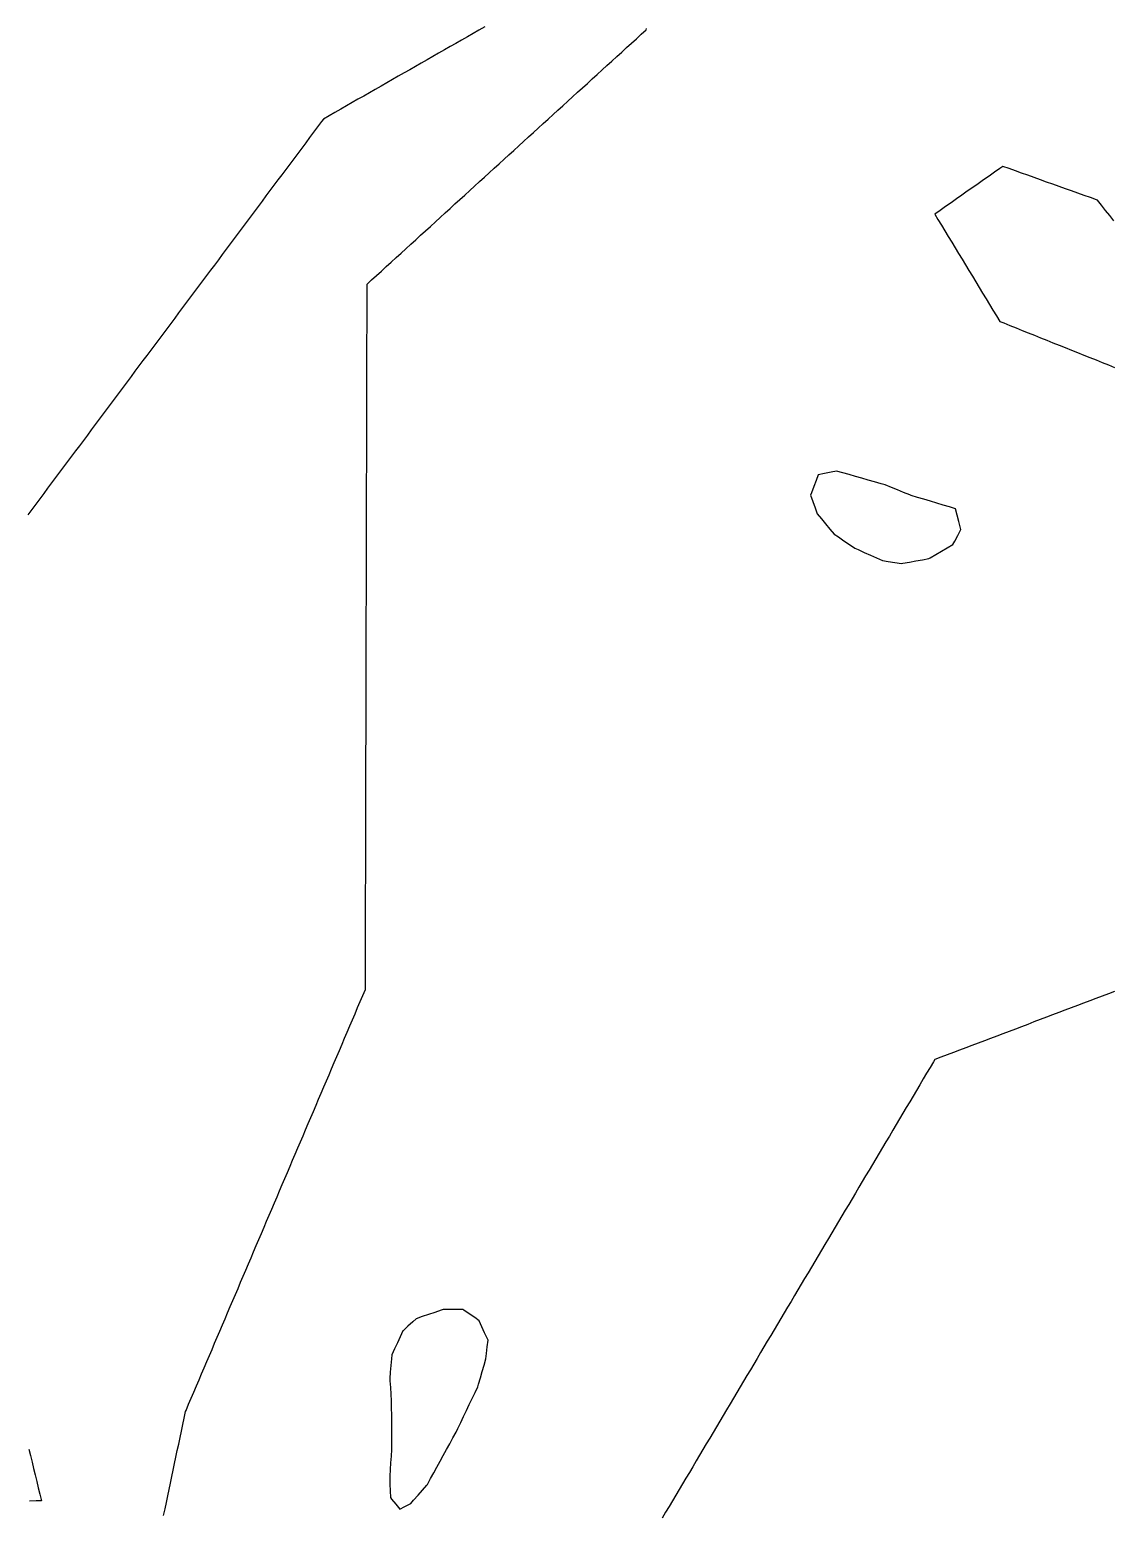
# Model space of a CAD drawing. Header units: millimetres. Extents: x 230 to 3347, y 514 to 5196.
# Drawn here: x 1211.8 to 1375.1, y 4174.1 to 4398.1 of the extents above; entities that cross this region are included whole.
import ezdxf

# ---------------------------------------------------------------- set-up
doc = ezdxf.new("R2010")
doc.units = ezdxf.units.MM
for name, color, linetype in [('ALL_ISLANDS', 7, 'Continuous'), ('OUTLINE_ISLAND_01', 7, 'Continuous'), ('OUTLINE_ISLAND_38', 7, 'Continuous'), ('OUTLINE_ISLAND_45', 7, 'Continuous')]:
    doc.layers.add(name, color=color, linetype=linetype)

msp = doc.modelspace()

# ---------------------------------------------------------------- linework, layer by layer
at = {"layer": 'ALL_ISLANDS'}
for points in [[(1280.3374, 4398.4768), (1279.4693, 4397.9804), (1278.6012, 4397.484), (1277.7331, 4396.9877), (1276.865, 4396.4913), (1275.9969, 4395.9949), (1275.1288, 4395.4986), (1274.2606, 4395.0022), (1273.3925, 4394.5058), (1272.5244, 4394.0095), (1271.6563, 4393.5131), (1270.7882, 4393.0167), (1269.9201, 4392.5203), (1269.052, 4392.024), (1268.1839, 4391.5276), (1267.3157, 4391.0312), (1266.4476, 4390.5349), (1265.5795, 4390.0385), (1264.7114, 4389.5421), (1263.8433, 4389.0458), (1262.9752, 4388.5494), (1262.1071, 4388.053), (1261.239, 4387.5567), (1260.3708, 4387.0603), (1259.5027, 4386.5639), (1258.6346, 4386.0676), (1257.7665, 4385.5712), (1256.8984, 4385.0748), (1256.0303, 4384.5785), (1255.7533, 4384.2077), (1255.1549, 4383.4065), (1254.5565, 4382.6053), (1253.9581, 4381.8041), (1253.3596, 4381.0029), (1252.7612, 4380.2017), (1252.1628, 4379.4006), (1251.5644, 4378.5994), (1250.966, 4377.7982), (1250.3675, 4376.997), (1249.7691, 4376.1958), (1249.1707, 4375.3946), (1248.5723, 4374.5935), (1247.9738, 4373.7923), (1247.3754, 4372.9911), (1246.777, 4372.1899), (1246.1786, 4371.3887), (1245.5802, 4370.5876), (1244.9817, 4369.7864), (1244.3833, 4368.9852), (1243.7849, 4368.184), (1243.1865, 4367.3828), (1242.5881, 4366.5816), (1241.9896, 4365.7805), (1241.3912, 4364.9793), (1240.7928, 4364.1781), (1240.1944, 4363.3769), (1239.596, 4362.5757), (1238.9975, 4361.7746), (1238.3991, 4360.9734), (1237.8007, 4360.1722), (1237.2023, 4359.371), (1236.6039, 4358.5698), (1236.0054, 4357.7686), (1235.407, 4356.9675), (1234.8086, 4356.1663), (1234.2102, 4355.3651), (1233.6117, 4354.5639), (1233.0133, 4353.7627), (1232.4149, 4352.9616), (1231.8165, 4352.1604), (1231.2181, 4351.3592), (1230.6196, 4350.558), (1230.0212, 4349.7568), (1229.4228, 4348.9556), (1228.8244, 4348.1545), (1228.226, 4347.3533), (1227.6275, 4346.5521), (1227.0291, 4345.7509), (1226.4307, 4344.9497), (1225.8323, 4344.1486), (1225.2339, 4343.3474), (1224.6354, 4342.5462), (1224.037, 4341.745), (1223.4386, 4340.9438), (1222.8402, 4340.1426), (1222.2417, 4339.3415), (1221.6433, 4338.5403), (1221.0449, 4337.7391), (1220.4465, 4336.9379), (1219.8481, 4336.1367), (1219.2496, 4335.3356), (1218.6512, 4334.5344), (1218.0528, 4333.7332), (1217.4544, 4332.932), (1216.856, 4332.1308), (1216.2575, 4331.3296), (1215.6591, 4330.5285), (1215.0607, 4329.7273), (1214.4623, 4328.9261), (1213.8639, 4328.1249), (1213.2654, 4327.3237), (1212.667, 4326.5226), (1212.0686, 4325.7214), (1211.4702, 4324.9202)], [(1231.9502, 4174.038), (1232.156, 4175.0166), (1232.3618, 4175.9952), (1232.5677, 4176.9738), (1232.7735, 4177.9524), (1232.9793, 4178.931), (1233.1852, 4179.9096), (1233.391, 4180.8882), (1233.5968, 4181.8667), (1233.8027, 4182.8453), (1234.0085, 4183.8239), (1234.2143, 4184.8025), (1234.4202, 4185.7811), (1234.626, 4186.7597), (1234.8318, 4187.7383), (1235.0377, 4188.7169), (1235.2435, 4189.6954), (1235.3228, 4189.8815), (1235.7146, 4190.8016), (1236.1065, 4191.7216), (1236.4984, 4192.6416), (1236.8902, 4193.5616), (1237.2821, 4194.4817), (1237.6739, 4195.4017), (1238.0658, 4196.3217), (1238.4576, 4197.2417), (1238.8495, 4198.1618), (1239.2414, 4199.0818), (1239.6332, 4200.0018), (1240.0251, 4200.9219), (1240.4169, 4201.8419), (1240.8088, 4202.7619), (1241.2007, 4203.6819), (1241.5925, 4204.602), (1241.9844, 4205.522), (1242.3762, 4206.442), (1242.7681, 4207.362), (1243.1599, 4208.2821), (1243.5518, 4209.2021), (1243.9437, 4210.1221), (1244.3355, 4211.0421), (1244.7274, 4211.9622), (1245.1192, 4212.8822), (1245.5111, 4213.8022), (1245.903, 4214.7222), (1246.2948, 4215.6423), (1246.6867, 4216.5623), (1247.0785, 4217.4823), (1247.4704, 4218.4023), (1247.8622, 4219.3224), (1248.2541, 4220.2424), (1248.646, 4221.1624), (1249.0378, 4222.0824), (1249.4297, 4223.0025), (1249.8215, 4223.9225), (1250.2134, 4224.8425), (1250.6053, 4225.7625), (1250.9971, 4226.6826), (1251.389, 4227.6026), (1251.7808, 4228.5226), (1252.1727, 4229.4426), (1252.5645, 4230.3627), (1252.9564, 4231.2827), (1253.3483, 4232.2027), (1253.7401, 4233.1227), (1254.132, 4234.0428), (1254.5238, 4234.9628), (1254.9157, 4235.8828), (1255.3076, 4236.8028), (1255.6994, 4237.7229), (1256.0913, 4238.6429), (1256.4831, 4239.5629), (1256.875, 4240.483), (1257.2668, 4241.403), (1257.6587, 4242.323), (1258.0506, 4243.243), (1258.4424, 4244.1631), (1258.8343, 4245.0831), (1259.2261, 4246.0031), (1259.618, 4246.9231), (1260.0099, 4247.8432), (1260.4017, 4248.7632), (1260.7936, 4249.6832), (1261.1854, 4250.6032), (1261.5773, 4251.5233), (1261.9691, 4252.4433), (1262.361, 4253.3633), (1262.3618, 4253.7058), (1262.3643, 4254.7058), (1262.3667, 4255.7058), (1262.3691, 4256.7058), (1262.3715, 4257.7058), (1262.3739, 4258.7058), (1262.3764, 4259.7058), (1262.3788, 4260.7058), (1262.3812, 4261.7058), (1262.3836, 4262.7058), (1262.386, 4263.7058), (1262.3885, 4264.7058), (1262.3909, 4265.7058), (1262.3933, 4266.7058), (1262.3957, 4267.7058), (1262.3981, 4268.7058), (1262.4006, 4269.7058), (1262.403, 4270.7058), (1262.4054, 4271.7058), (1262.4078, 4272.7058), (1262.4102, 4273.7058), (1262.4127, 4274.7058), (1262.4151, 4275.7058), (1262.4175, 4276.7058), (1262.4199, 4277.7058), (1262.4224, 4278.7058), (1262.4248, 4279.7058), (1262.4272, 4280.7058), (1262.4296, 4281.7058), (1262.432, 4282.7058), (1262.4345, 4283.7058), (1262.4369, 4284.7057), (1262.4393, 4285.7057), (1262.4417, 4286.7057), (1262.4441, 4287.7057), (1262.4466, 4288.7057), (1262.449, 4289.7057), (1262.4514, 4290.7057), (1262.4538, 4291.7057), (1262.4562, 4292.7057), (1262.4587, 4293.7057), (1262.4611, 4294.7057), (1262.4635, 4295.7057), (1262.4659, 4296.7057), (1262.4683, 4297.7057), (1262.4708, 4298.7057), (1262.4732, 4299.7057), (1262.4756, 4300.7057), (1262.478, 4301.7057), (1262.4805, 4302.7057), (1262.4829, 4303.7057), (1262.4853, 4304.7057), (1262.4877, 4305.7057), (1262.4901, 4306.7057), (1262.4926, 4307.7057), (1262.495, 4308.7057), (1262.4974, 4309.7057), (1262.4998, 4310.7057), (1262.5022, 4311.7057), (1262.5047, 4312.7057), (1262.5071, 4313.7057), (1262.5095, 4314.7057), (1262.5119, 4315.7057), (1262.5143, 4316.7057), (1262.5168, 4317.7057), (1262.5192, 4318.7056), (1262.5216, 4319.7056), (1262.524, 4320.7056), (1262.5264, 4321.7056), (1262.5289, 4322.7056), (1262.5313, 4323.7056), (1262.5337, 4324.7056), (1262.5361, 4325.7056), (1262.5386, 4326.7056), (1262.541, 4327.7056), (1262.5434, 4328.7056), (1262.5458, 4329.7056), (1262.5482, 4330.7056), (1262.5507, 4331.7056), (1262.5531, 4332.7056), (1262.5555, 4333.7056), (1262.5579, 4334.7056), (1262.5603, 4335.7056), (1262.5628, 4336.7056), (1262.5652, 4337.7056), (1262.5676, 4338.7056), (1262.57, 4339.7056), (1262.5724, 4340.7056), (1262.5749, 4341.7056), (1262.5773, 4342.7056), (1262.5797, 4343.7056), (1262.5821, 4344.7056), (1262.5845, 4345.7056), (1262.587, 4346.7056), (1262.5894, 4347.7056), (1262.5918, 4348.7056), (1262.5942, 4349.7056), (1262.5966, 4350.7056), (1262.5991, 4351.7056), (1262.6015, 4352.7055), (1262.6039, 4353.7055), (1262.6063, 4354.7055), (1262.6088, 4355.7055), (1262.6112, 4356.7055), (1262.6136, 4357.7055), (1262.616, 4358.7055), (1262.6184, 4359.7055), (1263.2964, 4360.3234), (1264.0355, 4360.997), (1264.7746, 4361.6706), (1265.5137, 4362.3442), (1266.2528, 4363.0178), (1266.9919, 4363.6914), (1267.731, 4364.3651), (1268.4701, 4365.0387), (1269.2092, 4365.7123), (1269.9483, 4366.3859), (1270.6874, 4367.0595), (1271.4265, 4367.7331), (1272.1656, 4368.4067), (1272.9046, 4369.0803), (1273.6437, 4369.7539), (1274.3828, 4370.4275), (1275.1219, 4371.1011), (1275.861, 4371.7747), (1276.6001, 4372.4483), (1277.3392, 4373.1219), (1278.0783, 4373.7955), (1278.8174, 4374.4691), (1279.5565, 4375.1427), (1280.2956, 4375.8163), (1281.0347, 4376.4899), (1281.7738, 4377.1635), (1282.5129, 4377.8371), (1283.252, 4378.5107), (1283.9911, 4379.1843), (1284.7302, 4379.8579), (1285.4692, 4380.5315), (1286.2083, 4381.2051), (1286.9474, 4381.8787), (1287.6865, 4382.5523), (1288.4256, 4383.2259), (1289.1647, 4383.8995), (1289.9038, 4384.5731), (1290.6429, 4385.2467), (1291.382, 4385.9203), (1292.1211, 4386.5939), (1292.8602, 4387.2675), (1293.5993, 4387.9411), (1294.3384, 4388.6147), (1295.0775, 4389.2883), (1295.8166, 4389.9619), (1296.5557, 4390.6355), (1297.2947, 4391.3091), (1298.0338, 4391.9827), (1298.7729, 4392.6563), (1299.512, 4393.3299), (1300.2511, 4394.0035), (1300.9902, 4394.6772), (1301.7293, 4395.3508), (1302.4684, 4396.0244), (1303.2075, 4396.698), (1303.9466, 4397.3716), (1304.6857, 4398.0452), (1304.7451, 4398.2281)], [(1375.1922, 4369.247), (1374.5664, 4370.0269), (1373.9405, 4370.8069), (1373.3146, 4371.5868), (1372.6887, 4372.3667), (1372.5815, 4372.4049), (1371.6396, 4372.7406), (1370.6976, 4373.0764), (1369.7556, 4373.4121), (1368.8137, 4373.7478), (1367.8717, 4374.0835), (1366.9298, 4374.4193), (1365.9878, 4374.755), (1365.0458, 4375.0907), (1364.1039, 4375.4264), (1363.1619, 4375.7621), (1362.22, 4376.0979), (1361.278, 4376.4336), (1360.336, 4376.7693), (1359.3941, 4377.105), (1358.4521, 4377.4408), (1358.0046, 4377.1274), (1357.1855, 4376.5538), (1356.3663, 4375.9803), (1355.5472, 4375.4067), (1354.728, 4374.8331), (1353.9089, 4374.2595), (1353.0897, 4373.6859), (1352.2706, 4373.1124), (1351.4514, 4372.5388), (1350.6323, 4371.9652), (1349.8131, 4371.3916), (1348.994, 4370.8181), (1348.1748, 4370.2445), (1348.6556, 4369.4524), (1349.1745, 4368.5976), (1349.6934, 4367.7428), (1350.2123, 4366.888), (1350.7312, 4366.0331), (1351.2501, 4365.1783), (1351.769, 4364.3235), (1352.2879, 4363.4686), (1352.8068, 4362.6138), (1353.3257, 4361.759), (1353.8447, 4360.9041), (1354.3636, 4360.0493), (1354.8825, 4359.1945), (1355.4014, 4358.3396), (1355.9203, 4357.4848), (1356.4392, 4356.63), (1356.9581, 4355.7751), (1357.477, 4354.9203), (1357.9959, 4354.0655), (1358.5723, 4353.8346), (1359.5007, 4353.4629), (1360.429, 4353.0911), (1361.3573, 4352.7193), (1362.2856, 4352.3476), (1363.214, 4351.9758), (1364.1423, 4351.6041), (1365.0706, 4351.2323), (1365.9989, 4350.8605), (1366.9273, 4350.4888), (1367.8556, 4350.117), (1368.7839, 4349.7452), (1369.7123, 4349.3735), (1370.6406, 4349.0017), (1371.5689, 4348.6299), (1372.4972, 4348.2582), (1373.4256, 4347.8864), (1374.3539, 4347.5146), (1375.2822, 4347.1429)], [(1375.2896, 4253.0578), (1374.3548, 4252.7028), (1373.4199, 4252.3477), (1372.485, 4251.9927), (1371.5502, 4251.6377), (1370.6153, 4251.2827), (1369.6805, 4250.9276), (1368.7456, 4250.5726), (1367.8108, 4250.2176), (1366.8759, 4249.8626), (1365.941, 4249.5076), (1365.0062, 4249.1525), (1364.0713, 4248.7975), (1363.1365, 4248.4425), (1362.2016, 4248.0875), (1361.2668, 4247.7324), (1360.3319, 4247.3774), (1359.397, 4247.0224), (1358.4622, 4246.6674), (1357.5273, 4246.3124), (1356.5925, 4245.9573), (1355.6576, 4245.6023), (1354.7227, 4245.2473), (1353.7879, 4244.8923), (1352.853, 4244.5372), (1351.9182, 4244.1822), (1350.9833, 4243.8272), (1350.0485, 4243.4722), (1349.1136, 4243.1172), (1348.1787, 4242.7621), (1347.9783, 4242.4249), (1347.4674, 4241.5653), (1346.9565, 4240.7056), (1346.4455, 4239.846), (1345.9346, 4238.9864), (1345.4237, 4238.1268), (1344.9128, 4237.2671), (1344.4019, 4236.4075), (1343.8909, 4235.5479), (1343.38, 4234.6883), (1342.8691, 4233.8286), (1342.3582, 4232.969), (1341.8473, 4232.1094), (1341.3363, 4231.2497), (1340.8254, 4230.3901), (1340.3145, 4229.5305), (1339.8036, 4228.6709), (1339.2926, 4227.8112), (1338.7817, 4226.9516), (1338.2708, 4226.092), (1337.7599, 4225.2323), (1337.249, 4224.3727), (1336.738, 4223.5131), (1336.2271, 4222.6535), (1335.7162, 4221.7938), (1335.2053, 4220.9342), (1334.6944, 4220.0746), (1334.1834, 4219.215), (1333.6725, 4218.3553), (1333.1616, 4217.4957), (1332.6507, 4216.6361), (1332.1398, 4215.7764), (1331.6288, 4214.9168), (1331.1179, 4214.0572), (1330.607, 4213.1976), (1330.0961, 4212.3379), (1329.5852, 4211.4783), (1329.0742, 4210.6187), (1328.5633, 4209.7591), (1328.0524, 4208.8994), (1327.5415, 4208.0398), (1327.0305, 4207.1802), (1326.5196, 4206.3205), (1326.0087, 4205.4609), (1325.4978, 4204.6013), (1324.9869, 4203.7417), (1324.4759, 4202.882), (1323.965, 4202.0224), (1323.4541, 4201.1628), (1322.9432, 4200.3031), (1322.4323, 4199.4435), (1321.9213, 4198.5839), (1321.4104, 4197.7243), (1320.8995, 4196.8646), (1320.3886, 4196.005), (1319.8777, 4195.1454), (1319.3667, 4194.2858), (1318.8558, 4193.4261), (1318.3449, 4192.5665), (1317.834, 4191.7069), (1317.323, 4190.8472), (1316.8121, 4189.9876), (1316.3012, 4189.128), (1315.7903, 4188.2684), (1315.2794, 4187.4087), (1314.7684, 4186.5491), (1314.2575, 4185.6895), (1313.7466, 4184.8298), (1313.2357, 4183.9702), (1312.7248, 4183.1106), (1312.2138, 4182.251), (1311.7029, 4181.3913), (1311.192, 4180.5317), (1310.6811, 4179.6721), (1310.1702, 4178.8125), (1309.6592, 4177.9528), (1309.1483, 4177.0932), (1308.6374, 4176.2336), (1308.1265, 4175.3739), (1307.6155, 4174.5143), (1307.1046, 4173.6547)], [(1211.6522, 4184.031), (1211.8856, 4183.0586), (1212.1189, 4182.0862), (1212.3522, 4181.1138), (1212.5855, 4180.1414), (1212.8189, 4179.169), (1213.0522, 4178.1966), (1213.2855, 4177.2242), (1213.5189, 4176.2518), (1212.7465, 4176.2248), (1211.7471, 4176.1899)]]:
    msp.add_lwpolyline(points, dxfattribs=at)
for points in [[(1329.4701, 4327.8745), (1329.8029, 4326.9315), (1330.1357, 4325.9885), (1330.4685, 4325.0455), (1331.0928, 4324.3006), (1331.7351, 4323.5342), (1332.3774, 4322.7677), (1333.0197, 4322.0013), (1333.6612, 4321.5698), (1334.491, 4321.0117), (1335.3207, 4320.4536), (1336.1505, 4319.8955), (1336.6501, 4319.6678), (1337.5601, 4319.2531), (1338.47, 4318.8383), (1339.38, 4318.4236), (1340.2899, 4318.0089), (1341.172, 4317.8754), (1342.1608, 4317.7258), (1343.1495, 4317.5762), (1343.3714, 4317.6161), (1344.3556, 4317.7928), (1345.3399, 4317.9696), (1346.3241, 4318.1464), (1347.3084, 4318.3232), (1347.4646, 4318.4142), (1348.3287, 4318.9176), (1349.1928, 4319.4209), (1350.0569, 4319.9242), (1350.921, 4320.4276), (1351.1829, 4320.9163), (1351.6554, 4321.7976), (1352.1278, 4322.679), (1352.065, 4322.9219), (1351.8148, 4323.8901), (1351.5646, 4324.8583), (1351.3143, 4325.8265), (1350.3883, 4326.1038), (1349.4304, 4326.3907), (1348.4724, 4326.6776), (1347.5145, 4326.9645), (1346.5565, 4327.2513), (1345.5985, 4327.5382), (1344.6406, 4327.8251), (1344.4155, 4327.9167), (1343.4891, 4328.2933), (1342.5627, 4328.6699), (1341.6364, 4329.0466), (1340.71, 4329.4232), (1340.0825, 4329.6017), (1339.1207, 4329.8754), (1338.1588, 4330.149), (1337.197, 4330.4226), (1336.2351, 4330.6962), (1335.2733, 4330.9699), (1334.3115, 4331.2435), (1333.3496, 4331.5171), (1332.5593, 4331.3467), (1331.5818, 4331.1359), (1330.6043, 4330.9251), (1330.3008, 4330.1089), (1329.9523, 4329.1716), (1329.6038, 4328.2343)], [(1277.0639, 4205.0894), (1276.0639, 4205.0894), (1275.0639, 4205.0894), (1274.0639, 4205.0894), (1273.7758, 4204.9902), (1272.8303, 4204.6646), (1271.8848, 4204.3391), (1270.9393, 4204.0135), (1269.9937, 4203.6879), (1269.5075, 4203.24), (1268.7721, 4202.5624), (1268.0366, 4201.8848), (1268.0247, 4201.8595), (1267.5989, 4200.9546), (1267.1732, 4200.0498), (1266.7474, 4199.145), (1266.3216, 4198.2401), (1266.2741, 4197.6546), (1266.1933, 4196.6579), (1266.1124, 4195.6612), (1266.0316, 4194.6645), (1266.0543, 4194.3283), (1266.1215, 4193.3305), (1266.1888, 4192.3328), (1266.256, 4191.3351), (1266.2571, 4191.196), (1266.2644, 4190.196), (1266.2717, 4189.196), (1266.279, 4188.1961), (1266.2863, 4187.1961), (1266.2936, 4186.1961), (1266.301, 4185.1962), (1266.3083, 4184.1962), (1266.2933, 4183.9713), (1266.2271, 4182.9735), (1266.1608, 4181.9756), (1266.0946, 4180.9778), (1266.0283, 4179.98), (1266.0355, 4179.7394), (1266.0653, 4178.7399), (1266.095, 4177.7403), (1266.1248, 4176.7408), (1266.3076, 4176.5159), (1266.9384, 4175.7399), (1267.5691, 4174.964), (1268.322, 4175.3788), (1269.1978, 4175.8615), (1269.6296, 4176.346), (1270.2949, 4177.0925), (1270.9602, 4177.8391), (1271.6255, 4178.5857), (1271.6964, 4178.7147), (1272.1782, 4179.5909), (1272.66, 4180.4672), (1273.1419, 4181.3435), (1273.6237, 4182.2197), (1274.1055, 4183.096), (1274.5873, 4183.9723), (1275.0692, 4184.8485), (1275.551, 4185.7248), (1276.0328, 4186.6011), (1276.2936, 4187.1448), (1276.7261, 4188.0465), (1277.1586, 4188.9481), (1277.5911, 4189.8498), (1278.0235, 4190.7514), (1278.456, 4191.6531), (1278.8885, 4192.5547), (1279.321, 4193.4564), (1279.4297, 4193.8341), (1279.7065, 4194.795), (1279.9833, 4195.756), (1280.2601, 4196.7169), (1280.5368, 4197.6778), (1280.6247, 4198.4763), (1280.734, 4199.4703), (1280.8433, 4200.4644), (1280.746, 4200.6766), (1280.3291, 4201.5856), (1279.9122, 4202.4946), (1279.4953, 4203.4035), (1278.8309, 4203.8642), (1278.0091, 4204.434), (1277.1873, 4205.0038)]]:
    msp.add_lwpolyline(points, close=True, dxfattribs=at)
at = {"layer": 'OUTLINE_ISLAND_01'}
for points in [[(1280.3374, 4398.4768), (1279.4693, 4397.9804), (1278.6012, 4397.484), (1277.7331, 4396.9877), (1276.865, 4396.4913), (1275.9969, 4395.9949), (1275.1288, 4395.4986), (1274.2606, 4395.0022), (1273.3925, 4394.5058), (1272.5244, 4394.0095), (1271.6563, 4393.5131), (1270.7882, 4393.0167), (1269.9201, 4392.5203), (1269.052, 4392.024), (1268.1839, 4391.5276), (1267.3157, 4391.0312), (1266.4476, 4390.5349), (1265.5795, 4390.0385), (1264.7114, 4389.5421), (1263.8433, 4389.0458), (1262.9752, 4388.5494), (1262.1071, 4388.053), (1261.239, 4387.5567), (1260.3708, 4387.0603), (1259.5027, 4386.5639), (1258.6346, 4386.0676), (1257.7665, 4385.5712), (1256.8984, 4385.0748), (1256.0303, 4384.5785), (1255.7533, 4384.2077), (1255.1549, 4383.4065), (1254.5565, 4382.6053), (1253.9581, 4381.8041), (1253.3596, 4381.0029), (1252.7612, 4380.2017), (1252.1628, 4379.4006), (1251.5644, 4378.5994), (1250.966, 4377.7982), (1250.3675, 4376.997), (1249.7691, 4376.1958), (1249.1707, 4375.3946), (1248.5723, 4374.5935), (1247.9738, 4373.7923), (1247.3754, 4372.9911), (1246.777, 4372.1899), (1246.1786, 4371.3887), (1245.5802, 4370.5876), (1244.9817, 4369.7864), (1244.3833, 4368.9852), (1243.7849, 4368.184), (1243.1865, 4367.3828), (1242.5881, 4366.5816), (1241.9896, 4365.7805), (1241.3912, 4364.9793), (1240.7928, 4364.1781), (1240.1944, 4363.3769), (1239.596, 4362.5757), (1238.9975, 4361.7746), (1238.3991, 4360.9734), (1237.8007, 4360.1722), (1237.2023, 4359.371), (1236.6039, 4358.5698), (1236.0054, 4357.7686), (1235.407, 4356.9675), (1234.8086, 4356.1663), (1234.2102, 4355.3651), (1233.6117, 4354.5639), (1233.0133, 4353.7627), (1232.4149, 4352.9616), (1231.8165, 4352.1604), (1231.2181, 4351.3592), (1230.6196, 4350.558), (1230.0212, 4349.7568), (1229.4228, 4348.9556), (1228.8244, 4348.1545), (1228.226, 4347.3533), (1227.6275, 4346.5521), (1227.0291, 4345.7509), (1226.4307, 4344.9497), (1225.8323, 4344.1486), (1225.2339, 4343.3474), (1224.6354, 4342.5462), (1224.037, 4341.745), (1223.4386, 4340.9438), (1222.8402, 4340.1426), (1222.2417, 4339.3415), (1221.6433, 4338.5403), (1221.0449, 4337.7391), (1220.4465, 4336.9379), (1219.8481, 4336.1367), (1219.2496, 4335.3356), (1218.6512, 4334.5344), (1218.0528, 4333.7332), (1217.4544, 4332.932), (1216.856, 4332.1308), (1216.2575, 4331.3296), (1215.6591, 4330.5285), (1215.0607, 4329.7273), (1214.4623, 4328.9261), (1213.8639, 4328.1249), (1213.2654, 4327.3237), (1212.667, 4326.5226), (1212.0686, 4325.7214), (1211.4702, 4324.9202)], [(1231.9502, 4174.038), (1232.156, 4175.0166), (1232.3618, 4175.9952), (1232.5677, 4176.9738), (1232.7735, 4177.9524), (1232.9793, 4178.931), (1233.1852, 4179.9096), (1233.391, 4180.8882), (1233.5968, 4181.8667), (1233.8027, 4182.8453), (1234.0085, 4183.8239), (1234.2143, 4184.8025), (1234.4202, 4185.7811), (1234.626, 4186.7597), (1234.8318, 4187.7383), (1235.0377, 4188.7169), (1235.2435, 4189.6954), (1235.3228, 4189.8815), (1235.7146, 4190.8016), (1236.1065, 4191.7216), (1236.4984, 4192.6416), (1236.8902, 4193.5616), (1237.2821, 4194.4817), (1237.6739, 4195.4017), (1238.0658, 4196.3217), (1238.4576, 4197.2417), (1238.8495, 4198.1618), (1239.2414, 4199.0818), (1239.6332, 4200.0018), (1240.0251, 4200.9219), (1240.4169, 4201.8419), (1240.8088, 4202.7619), (1241.2007, 4203.6819), (1241.5925, 4204.602), (1241.9844, 4205.522), (1242.3762, 4206.442), (1242.7681, 4207.362), (1243.1599, 4208.2821), (1243.5518, 4209.2021), (1243.9437, 4210.1221), (1244.3355, 4211.0421), (1244.7274, 4211.9622), (1245.1192, 4212.8822), (1245.5111, 4213.8022), (1245.903, 4214.7222), (1246.2948, 4215.6423), (1246.6867, 4216.5623), (1247.0785, 4217.4823), (1247.4704, 4218.4023), (1247.8622, 4219.3224), (1248.2541, 4220.2424), (1248.646, 4221.1624), (1249.0378, 4222.0824), (1249.4297, 4223.0025), (1249.8215, 4223.9225), (1250.2134, 4224.8425), (1250.6053, 4225.7625), (1250.9971, 4226.6826), (1251.389, 4227.6026), (1251.7808, 4228.5226), (1252.1727, 4229.4426), (1252.5645, 4230.3627), (1252.9564, 4231.2827), (1253.3483, 4232.2027), (1253.7401, 4233.1227), (1254.132, 4234.0428), (1254.5238, 4234.9628), (1254.9157, 4235.8828), (1255.3076, 4236.8028), (1255.6994, 4237.7229), (1256.0913, 4238.6429), (1256.4831, 4239.5629), (1256.875, 4240.483), (1257.2668, 4241.403), (1257.6587, 4242.323), (1258.0506, 4243.243), (1258.4424, 4244.1631), (1258.8343, 4245.0831), (1259.2261, 4246.0031), (1259.618, 4246.9231), (1260.0099, 4247.8432), (1260.4017, 4248.7632), (1260.7936, 4249.6832), (1261.1854, 4250.6032), (1261.5773, 4251.5233), (1261.9691, 4252.4433), (1262.361, 4253.3633), (1262.3618, 4253.7058), (1262.3643, 4254.7058), (1262.3667, 4255.7058), (1262.3691, 4256.7058), (1262.3715, 4257.7058), (1262.3739, 4258.7058), (1262.3764, 4259.7058), (1262.3788, 4260.7058), (1262.3812, 4261.7058), (1262.3836, 4262.7058), (1262.386, 4263.7058), (1262.3885, 4264.7058), (1262.3909, 4265.7058), (1262.3933, 4266.7058), (1262.3957, 4267.7058), (1262.3981, 4268.7058), (1262.4006, 4269.7058), (1262.403, 4270.7058), (1262.4054, 4271.7058), (1262.4078, 4272.7058), (1262.4102, 4273.7058), (1262.4127, 4274.7058), (1262.4151, 4275.7058), (1262.4175, 4276.7058), (1262.4199, 4277.7058), (1262.4224, 4278.7058), (1262.4248, 4279.7058), (1262.4272, 4280.7058), (1262.4296, 4281.7058), (1262.432, 4282.7058), (1262.4345, 4283.7058), (1262.4369, 4284.7057), (1262.4393, 4285.7057), (1262.4417, 4286.7057), (1262.4441, 4287.7057), (1262.4466, 4288.7057), (1262.449, 4289.7057), (1262.4514, 4290.7057), (1262.4538, 4291.7057), (1262.4562, 4292.7057), (1262.4587, 4293.7057), (1262.4611, 4294.7057), (1262.4635, 4295.7057), (1262.4659, 4296.7057), (1262.4683, 4297.7057), (1262.4708, 4298.7057), (1262.4732, 4299.7057), (1262.4756, 4300.7057), (1262.478, 4301.7057), (1262.4805, 4302.7057), (1262.4829, 4303.7057), (1262.4853, 4304.7057), (1262.4877, 4305.7057), (1262.4901, 4306.7057), (1262.4926, 4307.7057), (1262.495, 4308.7057), (1262.4974, 4309.7057), (1262.4998, 4310.7057), (1262.5022, 4311.7057), (1262.5047, 4312.7057), (1262.5071, 4313.7057), (1262.5095, 4314.7057), (1262.5119, 4315.7057), (1262.5143, 4316.7057), (1262.5168, 4317.7057), (1262.5192, 4318.7056), (1262.5216, 4319.7056), (1262.524, 4320.7056), (1262.5264, 4321.7056), (1262.5289, 4322.7056), (1262.5313, 4323.7056), (1262.5337, 4324.7056), (1262.5361, 4325.7056), (1262.5386, 4326.7056), (1262.541, 4327.7056), (1262.5434, 4328.7056), (1262.5458, 4329.7056), (1262.5482, 4330.7056), (1262.5507, 4331.7056), (1262.5531, 4332.7056), (1262.5555, 4333.7056), (1262.5579, 4334.7056), (1262.5603, 4335.7056), (1262.5628, 4336.7056), (1262.5652, 4337.7056), (1262.5676, 4338.7056), (1262.57, 4339.7056), (1262.5724, 4340.7056), (1262.5749, 4341.7056), (1262.5773, 4342.7056), (1262.5797, 4343.7056), (1262.5821, 4344.7056), (1262.5845, 4345.7056), (1262.587, 4346.7056), (1262.5894, 4347.7056), (1262.5918, 4348.7056), (1262.5942, 4349.7056), (1262.5966, 4350.7056), (1262.5991, 4351.7056), (1262.6015, 4352.7055), (1262.6039, 4353.7055), (1262.6063, 4354.7055), (1262.6088, 4355.7055), (1262.6112, 4356.7055), (1262.6136, 4357.7055), (1262.616, 4358.7055), (1262.6184, 4359.7055), (1263.2964, 4360.3234), (1264.0355, 4360.997), (1264.7746, 4361.6706), (1265.5137, 4362.3442), (1266.2528, 4363.0178), (1266.9919, 4363.6914), (1267.731, 4364.3651), (1268.4701, 4365.0387), (1269.2092, 4365.7123), (1269.9483, 4366.3859), (1270.6874, 4367.0595), (1271.4265, 4367.7331), (1272.1656, 4368.4067), (1272.9046, 4369.0803), (1273.6437, 4369.7539), (1274.3828, 4370.4275), (1275.1219, 4371.1011), (1275.861, 4371.7747), (1276.6001, 4372.4483), (1277.3392, 4373.1219), (1278.0783, 4373.7955), (1278.8174, 4374.4691), (1279.5565, 4375.1427), (1280.2956, 4375.8163), (1281.0347, 4376.4899), (1281.7738, 4377.1635), (1282.5129, 4377.8371), (1283.252, 4378.5107), (1283.9911, 4379.1843), (1284.7302, 4379.8579), (1285.4692, 4380.5315), (1286.2083, 4381.2051), (1286.9474, 4381.8787), (1287.6865, 4382.5523), (1288.4256, 4383.2259), (1289.1647, 4383.8995), (1289.9038, 4384.5731), (1290.6429, 4385.2467), (1291.382, 4385.9203), (1292.1211, 4386.5939), (1292.8602, 4387.2675), (1293.5993, 4387.9411), (1294.3384, 4388.6147), (1295.0775, 4389.2883), (1295.8166, 4389.9619), (1296.5557, 4390.6355), (1297.2947, 4391.3091), (1298.0338, 4391.9827), (1298.7729, 4392.6563), (1299.512, 4393.3299), (1300.2511, 4394.0035), (1300.9902, 4394.6772), (1301.7293, 4395.3508), (1302.4684, 4396.0244), (1303.2075, 4396.698), (1303.9466, 4397.3716), (1304.6857, 4398.0452), (1304.7451, 4398.2281)], [(1375.1922, 4369.247), (1374.5664, 4370.0269), (1373.9405, 4370.8069), (1373.3146, 4371.5868), (1372.6887, 4372.3667), (1372.5815, 4372.4049), (1371.6396, 4372.7406), (1370.6976, 4373.0764), (1369.7556, 4373.4121), (1368.8137, 4373.7478), (1367.8717, 4374.0835), (1366.9298, 4374.4193), (1365.9878, 4374.755), (1365.0458, 4375.0907), (1364.1039, 4375.4264), (1363.1619, 4375.7621), (1362.22, 4376.0979), (1361.278, 4376.4336), (1360.336, 4376.7693), (1359.3941, 4377.105), (1358.4521, 4377.4408), (1358.0046, 4377.1274), (1357.1855, 4376.5538), (1356.3663, 4375.9803), (1355.5472, 4375.4067), (1354.728, 4374.8331), (1353.9089, 4374.2595), (1353.0897, 4373.6859), (1352.2706, 4373.1124), (1351.4514, 4372.5388), (1350.6323, 4371.9652), (1349.8131, 4371.3916), (1348.994, 4370.8181), (1348.1748, 4370.2445), (1348.6556, 4369.4524), (1349.1745, 4368.5976), (1349.6934, 4367.7428), (1350.2123, 4366.888), (1350.7312, 4366.0331), (1351.2501, 4365.1783), (1351.769, 4364.3235), (1352.2879, 4363.4686), (1352.8068, 4362.6138), (1353.3257, 4361.759), (1353.8447, 4360.9041), (1354.3636, 4360.0493), (1354.8825, 4359.1945), (1355.4014, 4358.3396), (1355.9203, 4357.4848), (1356.4392, 4356.63), (1356.9581, 4355.7751), (1357.477, 4354.9203), (1357.9959, 4354.0655), (1358.5723, 4353.8346), (1359.5007, 4353.4629), (1360.429, 4353.0911), (1361.3573, 4352.7193), (1362.2856, 4352.3476), (1363.214, 4351.9758), (1364.1423, 4351.6041), (1365.0706, 4351.2323), (1365.9989, 4350.8605), (1366.9273, 4350.4888), (1367.8556, 4350.117), (1368.7839, 4349.7452), (1369.7123, 4349.3735), (1370.6406, 4349.0017), (1371.5689, 4348.6299), (1372.4972, 4348.2582), (1373.4256, 4347.8864), (1374.3539, 4347.5146), (1375.2822, 4347.1429)], [(1375.2896, 4253.0578), (1374.3548, 4252.7028), (1373.4199, 4252.3477), (1372.485, 4251.9927), (1371.5502, 4251.6377), (1370.6153, 4251.2827), (1369.6805, 4250.9276), (1368.7456, 4250.5726), (1367.8108, 4250.2176), (1366.8759, 4249.8626), (1365.941, 4249.5076), (1365.0062, 4249.1525), (1364.0713, 4248.7975), (1363.1365, 4248.4425), (1362.2016, 4248.0875), (1361.2668, 4247.7324), (1360.3319, 4247.3774), (1359.397, 4247.0224), (1358.4622, 4246.6674), (1357.5273, 4246.3124), (1356.5925, 4245.9573), (1355.6576, 4245.6023), (1354.7227, 4245.2473), (1353.7879, 4244.8923), (1352.853, 4244.5372), (1351.9182, 4244.1822), (1350.9833, 4243.8272), (1350.0485, 4243.4722), (1349.1136, 4243.1172), (1348.1787, 4242.7621), (1347.9783, 4242.4249), (1347.4674, 4241.5653), (1346.9565, 4240.7056), (1346.4455, 4239.846), (1345.9346, 4238.9864), (1345.4237, 4238.1268), (1344.9128, 4237.2671), (1344.4019, 4236.4075), (1343.8909, 4235.5479), (1343.38, 4234.6883), (1342.8691, 4233.8286), (1342.3582, 4232.969), (1341.8473, 4232.1094), (1341.3363, 4231.2497), (1340.8254, 4230.3901), (1340.3145, 4229.5305), (1339.8036, 4228.6709), (1339.2926, 4227.8112), (1338.7817, 4226.9516), (1338.2708, 4226.092), (1337.7599, 4225.2323), (1337.249, 4224.3727), (1336.738, 4223.5131), (1336.2271, 4222.6535), (1335.7162, 4221.7938), (1335.2053, 4220.9342), (1334.6944, 4220.0746), (1334.1834, 4219.215), (1333.6725, 4218.3553), (1333.1616, 4217.4957), (1332.6507, 4216.6361), (1332.1398, 4215.7764), (1331.6288, 4214.9168), (1331.1179, 4214.0572), (1330.607, 4213.1976), (1330.0961, 4212.3379), (1329.5852, 4211.4783), (1329.0742, 4210.6187), (1328.5633, 4209.7591), (1328.0524, 4208.8994), (1327.5415, 4208.0398), (1327.0305, 4207.1802), (1326.5196, 4206.3205), (1326.0087, 4205.4609), (1325.4978, 4204.6013), (1324.9869, 4203.7417), (1324.4759, 4202.882), (1323.965, 4202.0224), (1323.4541, 4201.1628), (1322.9432, 4200.3031), (1322.4323, 4199.4435), (1321.9213, 4198.5839), (1321.4104, 4197.7243), (1320.8995, 4196.8646), (1320.3886, 4196.005), (1319.8777, 4195.1454), (1319.3667, 4194.2858), (1318.8558, 4193.4261), (1318.3449, 4192.5665), (1317.834, 4191.7069), (1317.323, 4190.8472), (1316.8121, 4189.9876), (1316.3012, 4189.128), (1315.7903, 4188.2684), (1315.2794, 4187.4087), (1314.7684, 4186.5491), (1314.2575, 4185.6895), (1313.7466, 4184.8298), (1313.2357, 4183.9702), (1312.7248, 4183.1106), (1312.2138, 4182.251), (1311.7029, 4181.3913), (1311.192, 4180.5317), (1310.6811, 4179.6721), (1310.1702, 4178.8125), (1309.6592, 4177.9528), (1309.1483, 4177.0932), (1308.6374, 4176.2336), (1308.1265, 4175.3739), (1307.6155, 4174.5143), (1307.1046, 4173.6547)], [(1211.6522, 4184.031), (1211.8856, 4183.0586), (1212.1189, 4182.0862), (1212.3522, 4181.1138), (1212.5855, 4180.1414), (1212.8189, 4179.169), (1213.0522, 4178.1966), (1213.2855, 4177.2242), (1213.5189, 4176.2518), (1212.7465, 4176.2248), (1211.7471, 4176.1899)]]:
    msp.add_lwpolyline(points, dxfattribs=at)
at = {"layer": 'OUTLINE_ISLAND_38'}
msp.add_lwpolyline([(1277.0639, 4205.0894), (1276.0639, 4205.0894), (1275.0639, 4205.0894), (1274.0639, 4205.0894), (1273.7758, 4204.9902), (1272.8303, 4204.6646), (1271.8848, 4204.3391), (1270.9393, 4204.0135), (1269.9937, 4203.6879), (1269.5075, 4203.24), (1268.7721, 4202.5624), (1268.0366, 4201.8848), (1268.0247, 4201.8595), (1267.5989, 4200.9546), (1267.1732, 4200.0498), (1266.7474, 4199.145), (1266.3216, 4198.2401), (1266.2741, 4197.6546), (1266.1933, 4196.6579), (1266.1124, 4195.6612), (1266.0316, 4194.6645), (1266.0543, 4194.3283), (1266.1215, 4193.3305), (1266.1888, 4192.3328), (1266.256, 4191.3351), (1266.2571, 4191.196), (1266.2644, 4190.196), (1266.2717, 4189.196), (1266.279, 4188.1961), (1266.2863, 4187.1961), (1266.2936, 4186.1961), (1266.301, 4185.1962), (1266.3083, 4184.1962), (1266.2933, 4183.9713), (1266.2271, 4182.9735), (1266.1608, 4181.9756), (1266.0946, 4180.9778), (1266.0283, 4179.98), (1266.0355, 4179.7394), (1266.0653, 4178.7399), (1266.095, 4177.7403), (1266.1248, 4176.7408), (1266.3076, 4176.5159), (1266.9384, 4175.7399), (1267.5691, 4174.964), (1268.322, 4175.3788), (1269.1978, 4175.8615), (1269.6296, 4176.346), (1270.2949, 4177.0925), (1270.9602, 4177.8391), (1271.6255, 4178.5857), (1271.6964, 4178.7147), (1272.1782, 4179.5909), (1272.66, 4180.4672), (1273.1419, 4181.3435), (1273.6237, 4182.2197), (1274.1055, 4183.096), (1274.5873, 4183.9723), (1275.0692, 4184.8485), (1275.551, 4185.7248), (1276.0328, 4186.6011), (1276.2936, 4187.1448), (1276.7261, 4188.0465), (1277.1586, 4188.9481), (1277.5911, 4189.8498), (1278.0235, 4190.7514), (1278.456, 4191.6531), (1278.8885, 4192.5547), (1279.321, 4193.4564), (1279.4297, 4193.8341), (1279.7065, 4194.795), (1279.9833, 4195.756), (1280.2601, 4196.7169), (1280.5368, 4197.6778), (1280.6247, 4198.4763), (1280.734, 4199.4703), (1280.8433, 4200.4644), (1280.746, 4200.6766), (1280.3291, 4201.5856), (1279.9122, 4202.4946), (1279.4953, 4203.4035), (1278.8309, 4203.8642), (1278.0091, 4204.434), (1277.1873, 4205.0038)], close=True, dxfattribs=at)
at = {"layer": 'OUTLINE_ISLAND_45'}
msp.add_lwpolyline([(1329.4701, 4327.8745), (1329.8029, 4326.9315), (1330.1357, 4325.9885), (1330.4685, 4325.0455), (1331.0928, 4324.3006), (1331.7351, 4323.5342), (1332.3774, 4322.7677), (1333.0197, 4322.0013), (1333.6612, 4321.5698), (1334.491, 4321.0117), (1335.3207, 4320.4536), (1336.1505, 4319.8955), (1336.6501, 4319.6678), (1337.5601, 4319.2531), (1338.47, 4318.8383), (1339.38, 4318.4236), (1340.2899, 4318.0089), (1341.172, 4317.8754), (1342.1608, 4317.7258), (1343.1495, 4317.5762), (1343.3714, 4317.6161), (1344.3556, 4317.7928), (1345.3399, 4317.9696), (1346.3241, 4318.1464), (1347.3084, 4318.3232), (1347.4646, 4318.4142), (1348.3287, 4318.9176), (1349.1928, 4319.4209), (1350.0569, 4319.9242), (1350.921, 4320.4276), (1351.1829, 4320.9163), (1351.6554, 4321.7976), (1352.1278, 4322.679), (1352.065, 4322.9219), (1351.8148, 4323.8901), (1351.5646, 4324.8583), (1351.3143, 4325.8265), (1350.3883, 4326.1038), (1349.4304, 4326.3907), (1348.4724, 4326.6776), (1347.5145, 4326.9645), (1346.5565, 4327.2513), (1345.5985, 4327.5382), (1344.6406, 4327.8251), (1344.4155, 4327.9167), (1343.4891, 4328.2933), (1342.5627, 4328.6699), (1341.6364, 4329.0466), (1340.71, 4329.4232), (1340.0825, 4329.6017), (1339.1207, 4329.8754), (1338.1588, 4330.149), (1337.197, 4330.4226), (1336.2351, 4330.6962), (1335.2733, 4330.9699), (1334.3115, 4331.2435), (1333.3496, 4331.5171), (1332.5593, 4331.3467), (1331.5818, 4331.1359), (1330.6043, 4330.9251), (1330.3008, 4330.1089), (1329.9523, 4329.1716), (1329.6038, 4328.2343)], close=True, dxfattribs=at)

doc.saveas('drawing.dxf')
